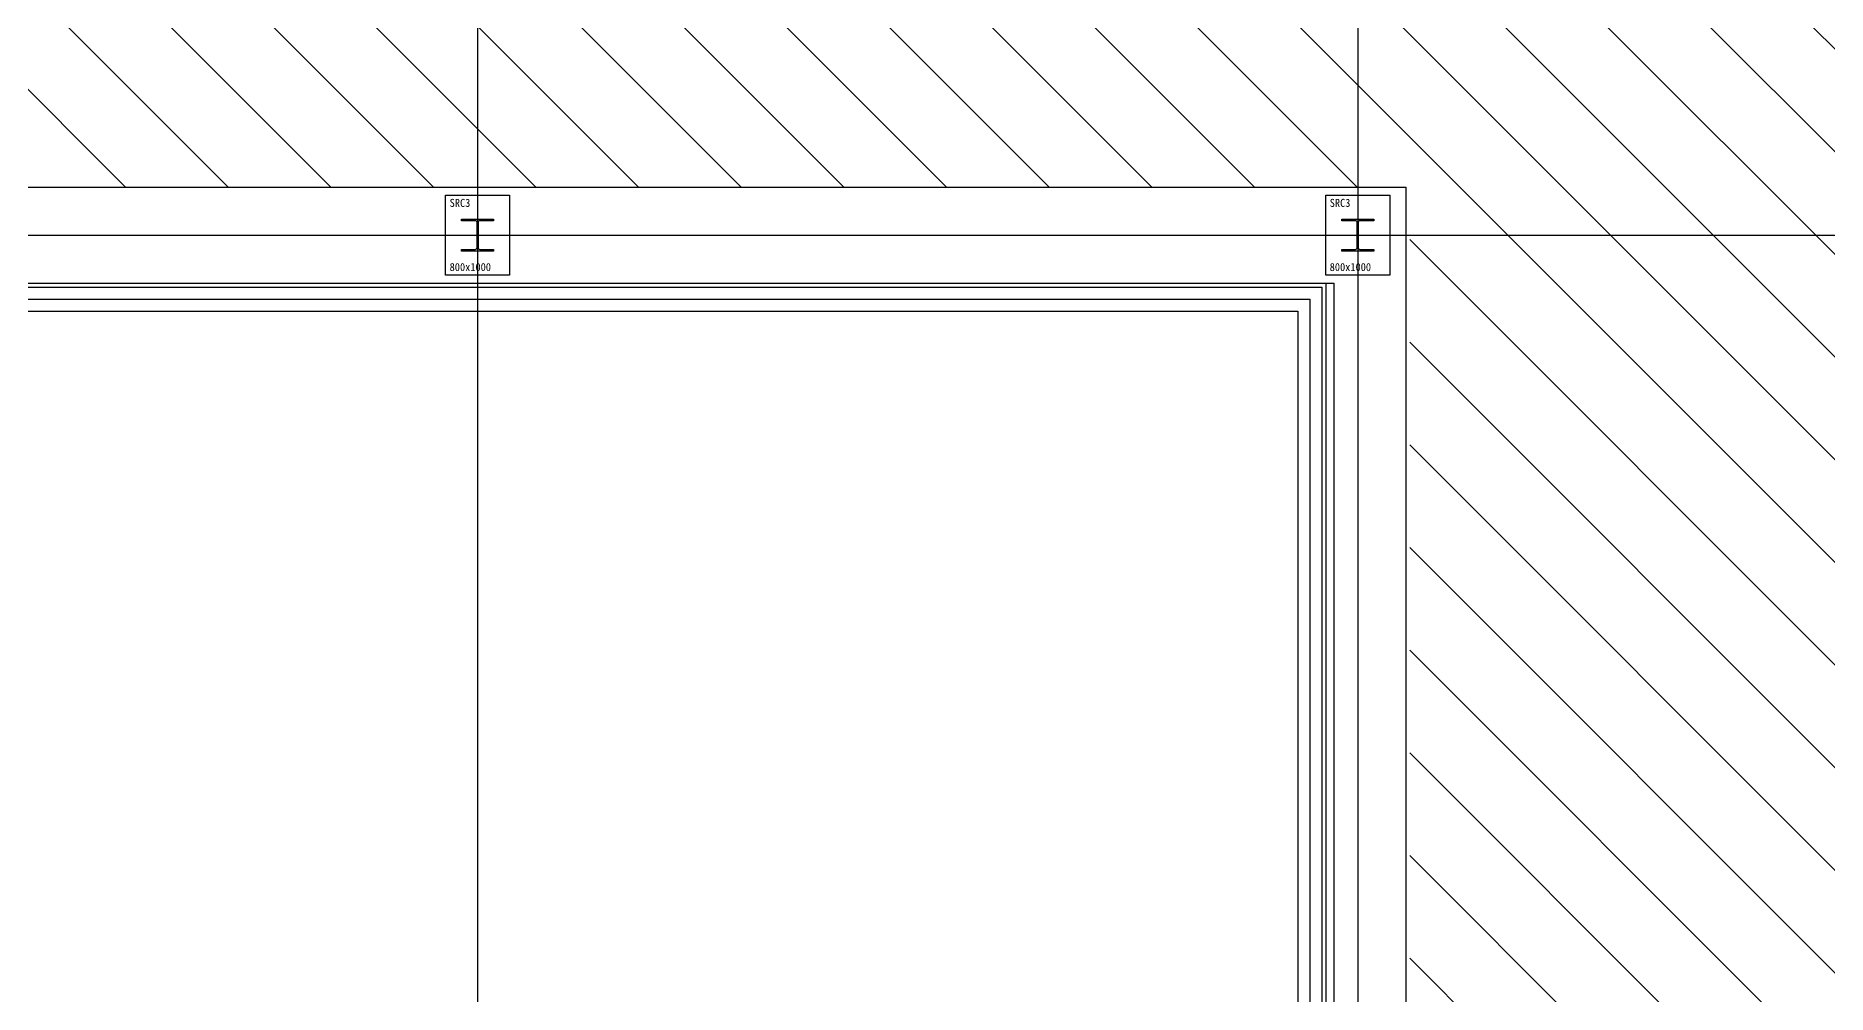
# Model space of a CAD drawing. Extents: x 152195838 to 160350639, y 364657247 to 370318102.
# Drawn here: x 157653425 to 157675815, y 365061545 to 365073521 of the extents above; entities that cross this region are included whole.
import ezdxf

# ---------------------------------------------------------------- set-up
doc = ezdxf.new("R2010")
doc.units = 0
doc.header["$MEASUREMENT"] = 0
doc.linetypes.add('DASHED', pattern=[0.75, 0.5, -0.25])
doc.linetypes.add('지하1층평면도_$0$CEN', pattern=[62, 60, -1, 0, -1])
doc.layers.get('0').update_dxf_attribs({"linetype": 'CONTINUOUS'})
for name, color, linetype in [('-S-foundation txt', 3, 'CONTINUOUS'), ('4A.TEC 마감선 1', 6, 'CONTINUOUS'), ('4A.TEC 벽체 1', 2, 'CONTINUOUS'), ('4A.TEC 벽체 2', 3, 'CONTINUOUS'), ('COL', 2, 'CONTINUOUS'), ('H-Beam', 4, 'CONTINUOUS'), ('INSULATION', 254, '지하1층평면도_$0$CEN'), ('main-sec$0$㈜SE&C 해치 1', 250, 'CONTINUOUS')]:
    doc.layers.add(name, color=color, linetype=linetype)
doc.layers.add('DEFPOINT', color=135, linetype='CONTINUOUS', plot=False)
doc.styles.add('돋움체', font='')
doc.styles.get('돋움체').set_extended_font_data('DotumChe')

# ---------------------------------------------------------------- blocks, each defined once
blk = doc.blocks.new('A$C111325cc')
at = {"layer": 'DEFPOINT'}
for p, q in [((215276, 244000), (215276, 0)), ((226276, 244000), (226276, 0)), ((0, 174063), (324969, 174063))]:
    blk.add_line(p, q, dxfattribs=at)
blk = doc.blocks.new('SRC3(B2~1F)')
at = {"layer": 'COL', "ltscale": 5}
blk.add_lwpolyline([(0, 1000), (800, 1000), (800, 0), (0, 0)], close=True, dxfattribs=at)
at = {"layer": 'H-Beam'}
blk.add_lwpolyline([(371, 321, 0.414214), (393, 343), (393, 657, 0.414214), (371, 679), (200, 679), (200, 700), (600, 700), (600, 679), (428, 679, 0.414214), (406, 657), (406, 343, 0.414214), (428, 321), (600, 321), (600, 300), (200, 300), (200, 321)], format="xyb", close=True, dxfattribs=at)
at = {"layer": 'DEFPOINT', "style": '돋움체'}
for s, p in [('SRC3', (50, 852)), ('800x1000', (50, 50))]:
    blk.add_text(s, height=100, dxfattribs=at).set_placement(p)
blk = doc.blocks.new('B2FCOL')
at = {"layer": '-S-foundation txt', "linetype": 'DASHED'}
for p in [(79100, 88000), (90100, 88000)]:
    blk.add_blockref('SRC3(B2~1F)', p, dxfattribs=at)

msp = doc.modelspace()

# ---------------------------------------------------------------- hatches: boundary and pattern name
at = {"layer": 'main-sec$0$㈜SE&C 해치 1'}
h = msp.add_hatch(dxfattribs=at)
h.set_pattern_fill('ANSI31', color=251, scale=285.714286, angle=270, style=0)
h.set_pattern_definition([(315, (167934299.2, 373642717), (641.446866, 641.446866), [])])
h.paths.add_polyline_path([(157579347.0046, 365077827.9747), (157644820.1396, 365079334.8445), (157664042.5442, 365082614.214), (157696300.9706, 365092461.5735), (157705878.9325, 365092105.9642), (157722062.2091, 365086751.0783), (157728111.4764, 365084753.4938), (157731823.7159, 364928876.8543), (157710998.2248, 364927732.8969), (157693187.2422, 364933748.3889), (157684865.6224, 364932705.433), (157670060.5684, 364932110.3845), (157644818.6969, 364926640.3086), (157618543.7022, 364929061.0921), (157600633.8117, 364941582.8082), (157589338.5413, 364948408.6889), (157552797.2672, 364967940.5057), (157558910.4219, 364979377.3558), (157559004.7387, 364979553.8094), (157553965.823, 364982431.8958), (157579347.0046, 364982431.8958), (157670597.0046, 364982431.8958), (157670597.0046, 365071631.8958), (157579347.0046, 365071631.8958)])

# ---------------------------------------------------------------- linework, layer by layer
at = {"layer": '4A.TEC 마감선 1'}
for p, q in [((157592547.0046, 365070081.8958), (157669197.0046, 365070081.8958)), ((157669197.0046, 365070081.8958), (157669197.0046, 365060881.8958))]:
    msp.add_line(p, q, dxfattribs=at)
at = {"layer": '4A.TEC 벽체 1'}
for p, q in [((157579347.0046, 365071631.8958), (157670547.0046, 365071631.8958)), ((157670547.0046, 365071631.8958), (157670547.0046, 364982431.8958)), ((157579347.0046, 365070431.8958), (157669647.0046, 365070431.8958)), ((157669647.0046, 365070431.8958), (157669647.0046, 365060431.8958))]:
    msp.add_line(p, q, dxfattribs=at)
at = {"layer": '4A.TEC 벽체 2', "linetype": 'Continuous'}
for p, q in [((157592547.0046, 365070381.8958), (157669497.0046, 365070381.8958)), ((157669497.0046, 365070381.8958), (157669497.0046, 365060581.8958)), ((157592547.0046, 365070231.8958), (157669347.0046, 365070231.8958)), ((157669347.0046, 365070231.8958), (157669347.0046, 365060731.8958))]:
    msp.add_line(p, q, dxfattribs=at)
at = {"layer": 'INSULATION', "linetype": 'Continuous'}
msp.add_line((157669547.0046, 365070431.8958), (157669547.0046, 365060531.8958), dxfattribs=at)

# ---------------------------------------------------------------- block references
msp.add_blockref('B2FCOL', (157579447.0046, 364982531.8958))
at = {"layer": 'DEFPOINT'}
msp.add_blockref('A$C111325cc', (157443670.7413, 364896968.7328), dxfattribs=at)

doc.saveas('drawing.dxf')
